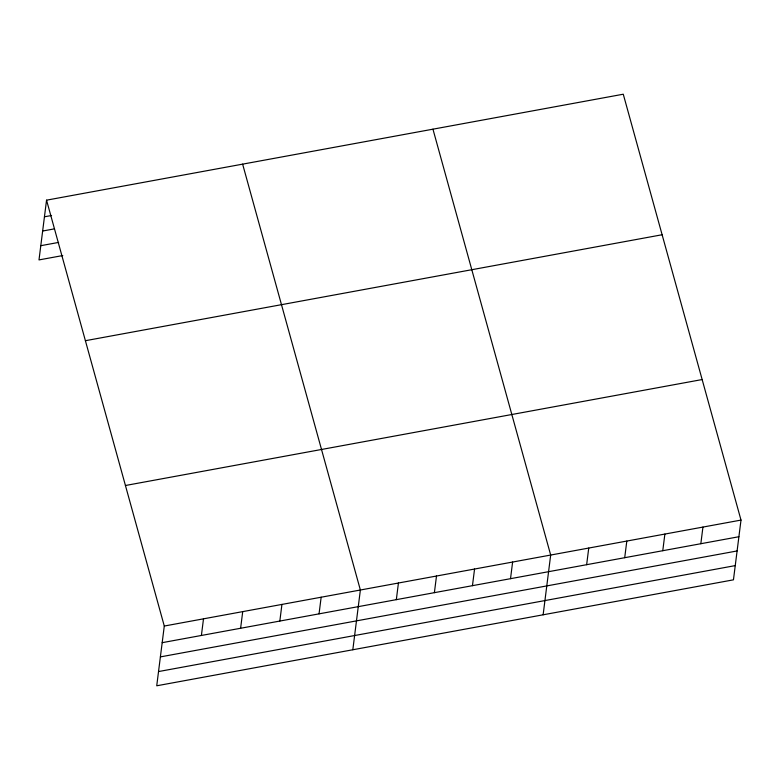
<?xml version="1.0" encoding="UTF-8"?>
<svg xmlns="http://www.w3.org/2000/svg" width="780" height="780" viewBox="0 0 780 780"><rect width="100%" height="100%" fill="white"/><g stroke="black" fill="none" stroke-linecap="round" stroke-linejoin="round"><path stroke-width="1.17" d="M46.547 200.168L164.287 626.038L156.731 685.786L733.453 579.832L741 520.084L623.269 94.214L46.547 200.168L39 259.915L62.77 255.548M201.396 635.466L203.502 618.832M240.611 628.27L242.716 611.627M279.835 621.065L281.931 604.422M319.049 613.86L321.155 597.217M352.823 649.759L360.37 590.011L242.629 164.141M396.328 599.664L398.434 583.021M434.392 592.663L436.498 576.03M472.456 585.673L474.562 569.039M510.52 578.682L512.616 562.048M543.133 614.796L550.68 555.048L432.949 129.178M586.648 564.7L588.744 548.057M624.712 557.7L626.808 541.067M662.776 550.709L664.872 534.076M700.84 543.718L702.936 527.085M44.45 216.801L51.578 215.495M42.647 231.026L54.532 228.842M40.794 245.69L58.627 242.414M85.4 340.704L662.113 234.751M125.434 485.501L702.146 379.548M164.287 626.038L741 520.084M162.181 642.671L738.894 536.728M160.387 656.896L737.1 550.953M158.535 671.56L735.248 565.607"/></g></svg>
